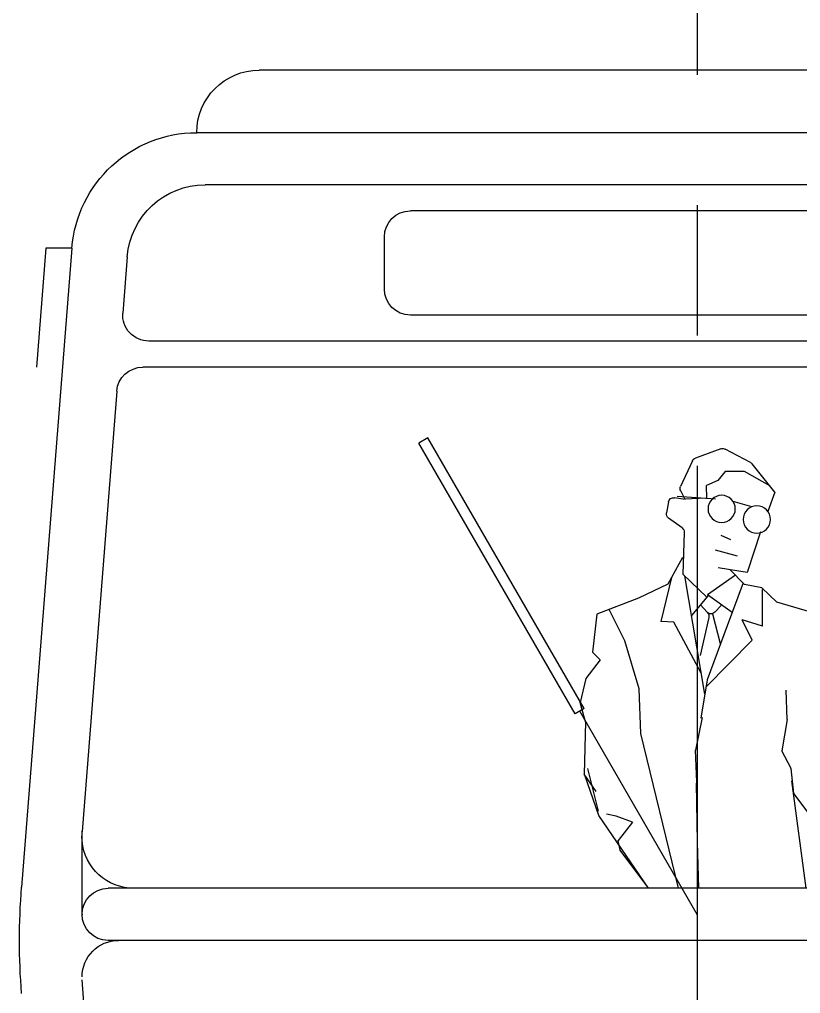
# Model space of a CAD drawing. Extents: x -17.4 to 61.4, y -22.6 to 16.1.
# Drawn here: x 35.061 to 36.559, y 2.988 to 4.857 of the extents above; entities that cross this region are included whole.
import ezdxf

# ---------------------------------------------------------------- set-up
doc = ezdxf.new("R2010")
doc.units = 0
doc.header["$LTSCALE"] = 2
doc.linetypes.add('CENTER2', pattern=[1.125, 0.75, -0.125, 0.125, -0.125])
doc.layers.get('0').update_dxf_attribs({"linetype": 'CONTINUOUS'})

# ---------------------------------------------------------------- blocks, each defined once
blk = doc.blocks.new('METRO_FACE')
at = {"color": 7, "linetype": 'Continuous'}
for p, q in [((-0.84, 3.57), (0.84, 3.57)), ((-0.96, 3.45), (0, 3.45)), ((-0.96, 3.45), (0, 3.45)), ((0, 3.45), (0.96, 3.45)), ((0, 3.45), (0.96, 3.45)), ((-0.943671, 3.35), (0.943671, 3.35)), ((-0.943671, 3.35), (0.943671, 3.35)), ((-0.55, 3.3), (0.55, 3.3)), ((0.6, 3.15), (0.6, 3.25)), ((1.199453, 3.228652), (1.295993, 2.001997)), ((1.199453, 3.228652), (1.249607, 3.228652)), ((1.199453, 3.228652), (1.295993, 2.001997)), ((1.199453, 3.228652), (1.249607, 3.228652)), ((1.249607, 3.228652), (1.267603, 3)), ((1.249607, 3.228652), (1.267603, 3)), ((1.093208, 3.211769), (1.101696, 3.103923)), ((-0.55, 3.1), (0.55, 3.1)), ((-1.05185, 3.05), (1.05185, 3.05)), ((-1.063655, 3), (1.063655, 3)), ((1.113501, 2.953923), (1.18, 2.108977)), ((0.21634, 2.344711), (0.51634, 2.864327)), ((0.21634, 2.344711), (0.51634, 2.864327)), ((0.51634, 2.864327), (0.53366, 2.854327)), ((0.51634, 2.864327), (0.53366, 2.854327)), ((-0.102416, 2.817348), (-0.053898, 2.842851)), ((-0.045809, 2.843391), (0.003202, 2.82546)), ((0.23366, 2.334711), (0.53366, 2.854327)), ((0.23366, 2.334711), (0.53366, 2.854327)), ((-0.149497, 2.760006), (-0.105562, 2.814755)), ((0.00884, 2.820273), (0.031518, 2.771335)), ((-0.139426, 2.772556), (-0.091036, 2.799676)), ((-0.091036, 2.799676), (-0.054149, 2.799676)), ((-0.054149, 2.799676), (-0.039534, 2.782277)), ((-0.039534, 2.782277), (-0.017959, 2.773229)), ((-0.018655, 2.74887), (-0.017959, 2.773229)), ((-0.149497, 2.760006), (-0.13596, 2.723116)), ((-0.035358, 2.746782), (0.038415, 2.751654)), ((-0.018655, 2.74887), (0.024496, 2.746782)), ((0.023104, 2.746086), (0.031389, 2.762658)), ((0.023104, 2.746086), (0.043405, 2.749391)), ((-0.105137, 2.732199), (-0.069151, 2.742276)), ((0.054838, 2.741375), (0.058815, 2.720299)), ((0.02879, 2.691437), (0.054861, 2.71035)), ((-0.121658, 2.684145), (-0.095907, 2.606196)), ((-0.064589, 2.668834), (-0.046493, 2.677185)), ((0.024668, 2.683017), (0.027279, 2.602716)), ((-0.077812, 2.637515), (-0.035358, 2.64865)), ((0.027975, 2.634731), (0.055814, 2.583925)), ((-0.095907, 2.606196), (-0.04023, 2.615244)), ((-0.091036, 2.583229), (-0.062667, 2.611598)), ((-0.073636, 2.600628), (-0.020125, 2.563432)), ((-0.018833, 2.5588), (0.027279, 2.602716)), ((-0.01496, 2.372812), (0.023712, 2.599319)), ((-0.124442, 2.576269), (-0.091036, 2.583229)), ((-0.08818, 2.586085), (-0.057629, 2.503889)), ((0.048798, 2.596729), (0.069734, 2.51224)), ((0.055814, 2.583925), (0.112188, 2.556782)), ((-0.152977, 2.549127), (-0.124442, 2.576269)), ((-0.125834, 2.503193), (-0.125834, 2.573486)), ((-0.06707, 2.52929), (-0.020125, 2.563432)), ((-0.021717, 2.562274), (0.010576, 2.523376)), ((-0.218398, 2.529639), (-0.152977, 2.549127)), ((-0.047189, 2.543559), (-0.033778, 2.529685)), ((-0.019115, 2.529992), (-0.006602, 2.544068)), ((0.112188, 2.556782), (0.192224, 2.52616)), ((-0.044862, 2.469303), (-0.030001, 2.525777)), ((0.138635, 2.474658), (0.168577, 2.535207)), ((0.192224, 2.52616), (0.200576, 2.453083)), ((-0.125834, 2.503193), (-0.08686, 2.515024)), ((-0.105651, 2.47605), (-0.08686, 2.515024)), ((-0.02254, 2.519799), (-0.005671, 2.446699)), ((-0.008181, 2.412518), (0.044679, 2.510848)), ((0.044679, 2.510848), (0.069734, 2.51224)), ((-0.057629, 2.503889), (-0.019351, 2.400189)), ((-0.105651, 2.47605), (-0.016567, 2.386269)), ((0.110796, 2.38279), (0.138635, 2.474658)), ((0.185961, 2.438467), (0.200576, 2.453083)), ((0.185961, 2.438467), (0.213104, 2.402277)), ((-0.019351, 2.400189), (-0.007519, 2.326416)), ((0.213104, 2.402277), (0.224239, 2.356343)), ((-0.173047, 2.323607), (-0.170959, 2.379981)), ((0.108012, 2.297185), (0.110796, 2.38279)), ((0.2138, 2.319456), (0.224239, 2.356343)), ((0, 1.95), (0.225, 2.339711)), ((0, 1.95), (0.225, 2.339711)), ((0.21634, 2.344711), (0.23366, 2.334711)), ((0.21634, 2.344711), (0.23366, 2.334711)), ((-0.173047, 2.323607), (-0.162607, 2.263754)), ((-0.009493, 2.327783), (0.003034, 2.265146)), ((0.2138, 2.319456), (0.216583, 2.219236)), ((0.035393, 2), (0.108012, 2.297185)), ((-0.180702, 2.229651), (-0.162607, 2.263754)), ((0.00025, 2.203901), (0.003034, 2.265146)), ((-0.185574, 2.181629), (-0.180702, 2.229651)), ((0.188858, 2.148223), (0.209737, 2.229651)), ((-0.209241, 2), (-0.181592, 2.206107)), ((0.188162, 2.139871), (0.215305, 2.217124)), ((0.193616, 2.18583), (0.216583, 2.219236)), ((-0.000559, 2.088394), (0.000788, 2.201537)), ((-0.000446, 2.194853), (0.00025, 2.203901)), ((-0.240556, 2.109248), (-0.185574, 2.181629)), ((0.092992, 2), (0.188162, 2.139871)), ((0.124133, 2.126648), (0.155452, 2.138479)), ((0.155452, 2.138479), (0.173547, 2.141959)), ((0.124133, 2.126648), (0.151276, 2.091849)), ((1.18, 1.95), (1.18, 2.108977)), ((1.18, 1.95), (1.18, 2.108977)), ((-0.003322, 2), (-0.000559, 2.088394)), ((0.147796, 2.073058), (0.151276, 2.091849)), ((0.096294, 2.004853), (0.147796, 2.073058)), ((-0.41129, 2), (0.092992, 2)), ((-0.25, 2), (0, 2)), ((-0.25, 2), (0, 2)), ((0, 2), (1.13, 2)), ((0, 2), (1.13, 2)), ((-1.11, 1.9), (0, 1.9)), ((-1.11, 1.9), (0, 1.9)), ((0, 1.9), (1.13, 1.9)), ((0, 1.9), (1.13, 1.9)), ((1.143581, 1.364508), (1.179784, 1.824508)), ((1.143581, 1.364508), (1.179784, 1.824508))]:
    blk.add_line(p, q, dxfattribs=at)
for centre in [(-0.047189, 2.727991), (-0.114699, 2.707808)]:
    blk.add_circle(centre, 0.026198, dxfattribs=at)
for centre, radius, start, end in [((0.84, 3.45), 0.12, 0, 90), ((0.84, 3.45), 0.12, 0, 90), ((0.96, 3.209807), 0.240193, 4.5, 90), ((0.96, 3.209807), 0.240193, 4.5, 90), ((0.943671, 3.2), 0.15, 4.5, 90), ((0.943671, 3.2), 0.15, 4.5, 90), ((0.55, 3.25), 0.05, 0, 90), ((0.55, 3.15), 0.05, 270, 0), ((1.05185, 3.1), 0.05, 270, 4.5), ((1.063655, 2.95), 0.05, 4.5, 90), ((-0.049245, 2.834), 0.01, 69.904769, 117.728257), ((-0.000233, 2.816068), 0.01, 24.863697, 69.904769), ((-0.097763, 2.808497), 0.01, 117.728257, 141.254033), ((0.022445, 2.76713), 0.01, 333.434949, 24.863697), ((0.045012, 2.739521), 0.01, 10.684912, 99.246113), ((0.048989, 2.718445), 0.01, 305.960517, 10.684912), ((0.034663, 2.683342), 0.01, 125.960517, 181.862621), ((-0.026589, 2.536636), 0.01, 224.028978, 318.366461), ((-0.012797, 2.522048), 0.01, 138.366461, 192.994617), ((1.080403, 2.1), 0.1, 274.988175, 0), ((1.080403, 2.1), 0.1, 274.988175, 0), ((0, 1.9), 1.3, 0, 4.5), ((0, 1.9), 1.3, 0, 4.5), ((1.13, 1.95), 0.05, 270, 90), ((1.13, 1.95), 0.05, 270, 90), ((1.11, 1.83), 0.07, 0, 90), ((1.11, 1.83), 0.07, 0, 90), ((0, 1.9), 1.3, 355.5, 0), ((0, 1.9), 1.3, 355.5, 0)]:
    blk.add_arc(centre, radius, start, end, dxfattribs=at)
at = {"color": 7}
for p in [(0.225, 2.339711), (0.225, 2.339711), (1.18, 2.108977), (1.18, 2.108977), (0, 1.95), (0, 1.95), (1.18, 1.95), (1.18, 1.95)]:
    blk.add_point(p, dxfattribs=at)
blk = doc.blocks.new('A$C58044079')
at = {"color": 7, "xscale": 0.2, "yscale": 0.2, "zscale": 0.2}
blk.add_blockref('METRO_FACE', (0.26, 0.01), dxfattribs=at)
blk = doc.blocks.new('A$C2A60368F')
at = {"xscale": 5, "yscale": 5, "zscale": 5}
blk.add_blockref('A$C58044079', (-1.778, 0.1885), dxfattribs=at)

msp = doc.modelspace()

# ---------------------------------------------------------------- linework, layer by layer
at = {"color": 1, "linetype": 'CENTER2'}
msp.add_line((36.3609, 6.2508), (36.3609, 0.6936), dxfattribs=at)

# ---------------------------------------------------------------- block references
at = {"xscale": -1}
msp.add_blockref('A$C2A60368F', (35.8829, 0.9513), dxfattribs=at)

doc.saveas('drawing.dxf')
